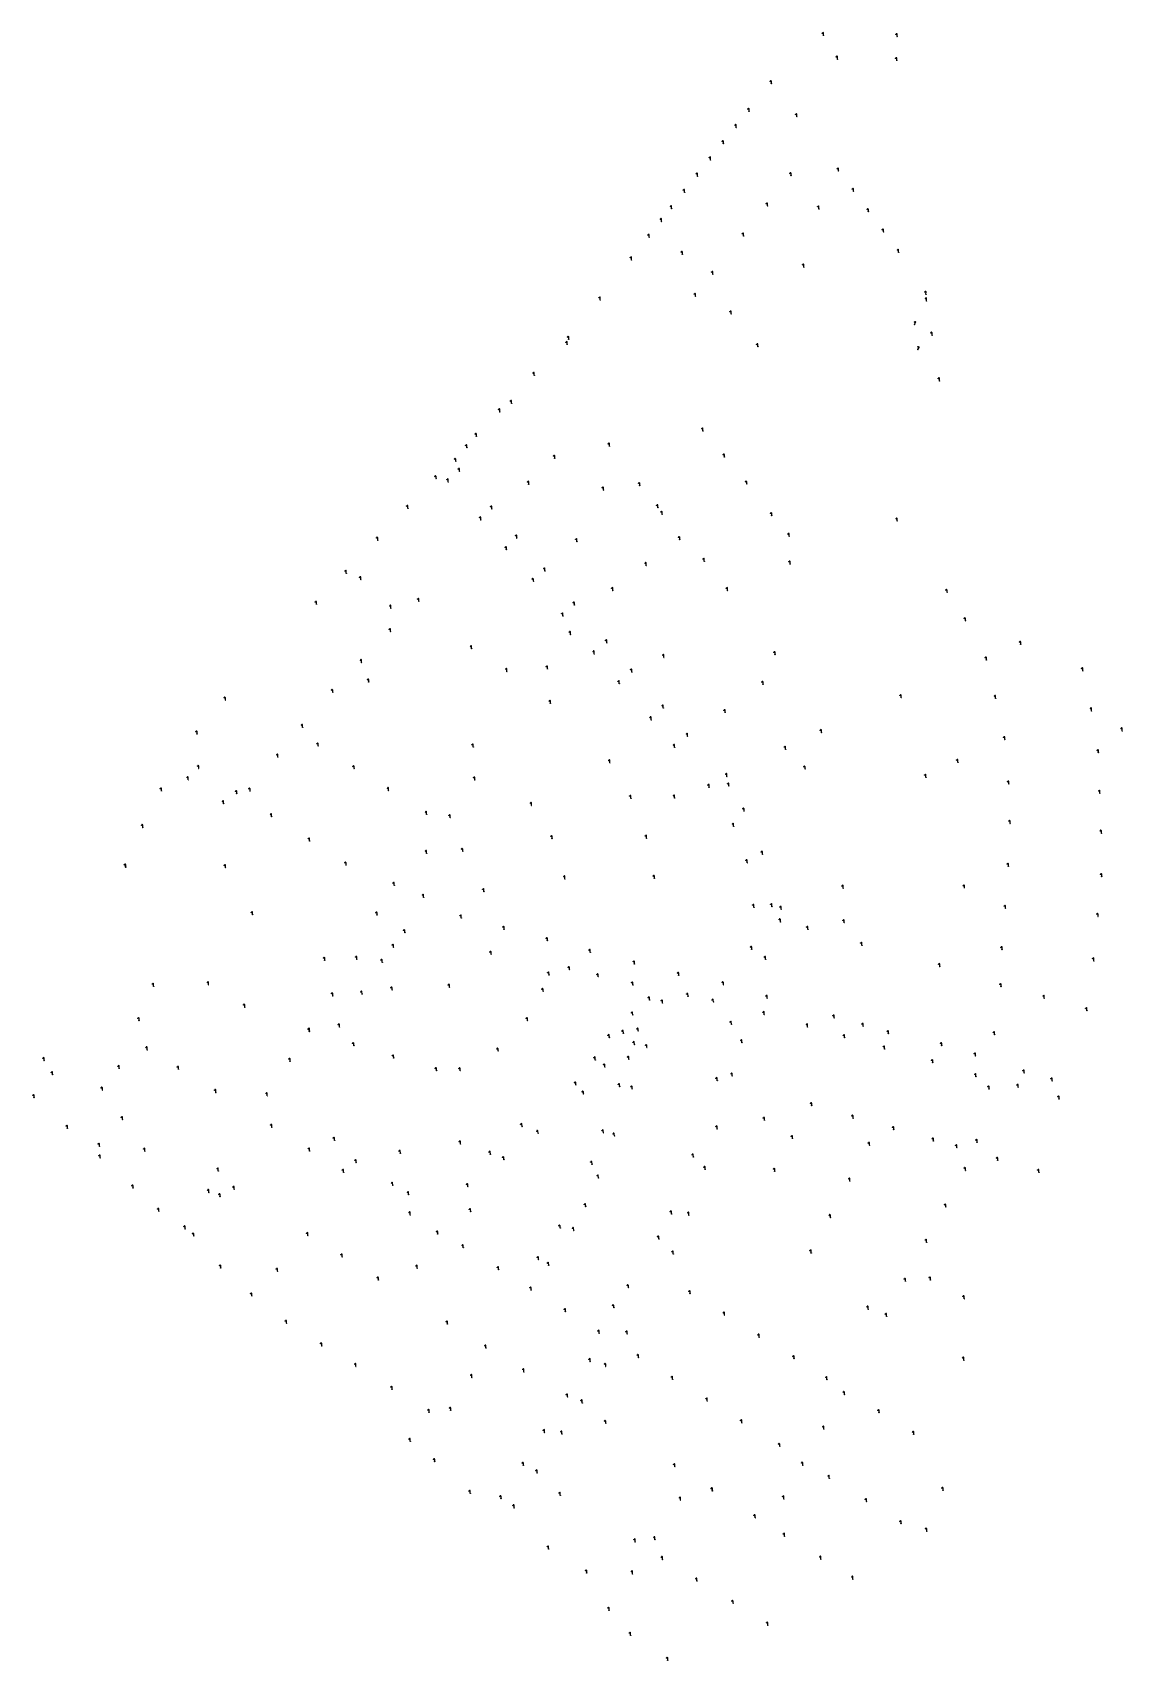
# Model space of a CAD drawing. Header units: millimetres. Extents: x 459902 to 460594, y 1408370 to 1409404.
import ezdxf

# ---------------------------------------------------------------- set-up
doc = ezdxf.new("R2010")
doc.units = ezdxf.units.MM
doc.layers.add('Lampadaire', color=2, linetype='Continuous')

# ---------------------------------------------------------------- blocks, each defined once
blk = doc.blocks.new('l003')
at = {"color": 0}
for points in [[(-0.855244, 1.462269), (-0.984837, 1.372556)], [(-0.830421, 1.422331), (-0.931041, 1.303495)], [(-0.792944, 1.396773), (-0.86024, 1.256612)], [(-0.752708, 1.388229), (-0.78082, 1.234594)], [(-0.700628, 1.399688), (-0.684459, 1.240974)], [(0, 0.1), (0, 1.5)]]:
    blk.add_lwpolyline(points, dxfattribs=at)
for centre, radius in [((-0.75, 1.5), 0.111803), ((0, 0), 0.1)]:
    blk.add_circle(centre, radius, dxfattribs=at)
blk.add_arc((-0.35, 1.55), 0.353553, 351.869898, 171.869898, dxfattribs=at)

msp = doc.modelspace()

# ---------------------------------------------------------------- block references
at = {"layer": 'Lampadaire'}
for p in [(460404.2, 1409401.8, 126.3), (460451, 1409401.1, 125.3), (460413.1, 1409386.8, 126.3), (460450.8, 1409385.8, 126.3), (460371.1, 1409371.2, 126.3), (460356.9, 1409353.7), (460387.3, 1409350.2, 126.3), (460348.8, 1409343.4), (460413.8, 1409315.7, 128), (460383.6, 1409312.8, 127.9), (460423.3, 1409302.8, 127.7), (460423.3, 1409302.8, 127.7), (460368.6, 1409293.5, 128.5), (460301.3, 1409283.7), (460401.3, 1409291.7, 130), (460353.4, 1409274.5, 129.5), (460314.5, 1409262.8, 127.4), (460391.7, 1409254.7, 131), (460333.9, 1409250.1, 130.6), (460469.7, 1409233.3, 130.3), (460345.5, 1409224.9, 132.9), (460473.2, 1409211.5, 131.3), (460362.5, 1409204.2, 134.6), (460477.9, 1409182.5, 132.4), (460158, 1409120.3), (460158, 1409120.3), (460158, 1409120.3), (460165.7, 1409118.3), (460165.7, 1409118.3), (460140.1, 1409101.5), (460186.4, 1409094.2), (460451.1, 1409093.4), (460120.9, 1409081.3), (460202.7, 1409075.3), (460100.9, 1409060.3), (460110.2, 1409056.2), (460219.8, 1409055.1), (460482.7, 1409048.1), (460082, 1409040.5), (460129.3, 1409038.1), (460147.1, 1409042.4), (460238.6, 1409033.2), (460494.4, 1409030.1), (460129, 1409023.2), (460243.4, 1409021.4), (460529.5, 1409015.1), (460110.7, 1409003.6), (460180.6, 1409012.4), (460258.5, 1409009.1), (460373.4, 1409008.6), (460507.7, 1409005.2), (460203, 1408997.9), (460228.8, 1408999.5), (460569, 1408998.3), (460092.3, 1408984.6), (460115.2, 1408991.2), (460274.4, 1408990.2), (460365.8, 1408989.7), (460024.1, 1408979.7), (460230.6, 1408977.7), (460302.4, 1408974.7), (460453.6, 1408981.2), (460513.6, 1408980.8), (460574.6, 1408972.9), (460073.2, 1408962.4), (460294.7, 1408967.2), (460341.7, 1408971.7), (460006.1, 1408958.2), (460317.8, 1408956.8), (460402.9, 1408959.1), (460519.4, 1408954.6), (460594.1, 1408960.2), (460057.5, 1408943.5), (460083.1, 1408950.5), (460181.6, 1408949.9), (460309.6, 1408949.7), (460380.1, 1408948.5), (460578.9, 1408946.4), (460007.2, 1408936.3), (460105.9, 1408936.1), (460268.5, 1408939.9), (460342.8, 1408931.2), (460392.5, 1408935.9), (460469.3, 1408930.7), (460489.6, 1408940.2), (459983.5, 1408922), (459983.5, 1408922), (459983.5, 1408922), (459983.5, 1408922), (459983.5, 1408922), (460000.5, 1408929.1), (460000.5, 1408929.1), (460000.5, 1408929.1), (460000.5, 1408929.1), (460000.5, 1408929.1), (460031.3, 1408920.3), (460031.3, 1408920.3), (460039.8, 1408921.9), (460127.8, 1408922.3), (460182.6, 1408929), (460331.5, 1408924.3), (460344.1, 1408925.1), (460522, 1408926.4), (460579.9, 1408920.6), (460023, 1408913.9), (460023, 1408913.9), (460023, 1408913.9), (460023, 1408913.9), (460023, 1408913.9), (460218.7, 1408912.8), (460281.8, 1408917.3), (460309.6, 1408917.5), (460053.5, 1408905.7), (460152, 1408907.2), (460167, 1408905), (460347.1, 1408899.6), (460353.7, 1408909.2), (460522.8, 1408901.4), (459971.6, 1408898.8), (459971.6, 1408898.8), (459971.6, 1408898.8), (459971.6, 1408898.8), (459971.6, 1408898.8), (460077.6, 1408890.3), (460231.7, 1408891.8), (460291.7, 1408892), (460580.8, 1408895.2), (460152, 1408882.4), (460174.9, 1408883.6), (460365.4, 1408881.8), (459960.7, 1408873.7), (459960.7, 1408873.7), (459960.7, 1408873.7), (459960.7, 1408873.7), (459960.7, 1408873.7), (459960.8, 1408873.6), (459960.8, 1408873.6), (459960.8, 1408873.6), (459960.8, 1408873.6), (459960.8, 1408873.6), (460024.2, 1408873.3), (460024.2, 1408873.3), (460024.2, 1408873.3), (460024.2, 1408873.3), (460100.8, 1408874.9), (460355.7, 1408876.4), (460521.7, 1408874.2), (460131.4, 1408862.1), (460188.4, 1408858.1), (460239.9, 1408866.2), (460296.7, 1408866.5), (460416.7, 1408860.2), (460493.8, 1408860.3), (460581, 1408867.6), (460150.1, 1408854.5), (460360, 1408848.1), (460371.4, 1408848.6), (460041.4, 1408843.4), (460041.4, 1408843.4), (460041.4, 1408843.4), (460041.4, 1408843.4), (460041.4, 1408843.4), (460120.5, 1408843.2), (460120.5, 1408843.2), (460120.5, 1408843.2), (460120.5, 1408843.2), (460120.5, 1408843.2), (460174, 1408841.4), (460376.8, 1408838.9), (460377.3, 1408846.8), (460417.4, 1408838.3), (460519.9, 1408847.4), (460578.7, 1408842.3), (460201.2, 1408834.2), (460201.2, 1408834.2), (460394.3, 1408834.1), (460228.7, 1408826.9), (460256, 1408819.5), (460358.6, 1408821.4), (460428.6, 1408824), (460517.7, 1408821.2), (460087.2, 1408814.5), (460087.2, 1408814.5), (460087.2, 1408814.5), (460087.2, 1408814.5), (460087.2, 1408814.5), (460107.6, 1408815.1), (460107.6, 1408815.1), (460107.6, 1408815.1), (460107.6, 1408815.1), (460107.6, 1408815.1), (460284, 1408812.2), (460367.4, 1408815.1), (460478.1, 1408810.5), (460576, 1408814.1), (459978.5, 1408798), (459978.5, 1408798), (459978.5, 1408798), (459978.5, 1408798), (459978.5, 1408798), (460013.4, 1408798.9), (460013.4, 1408798.9), (460013.4, 1408798.9), (460013.4, 1408798.9), (460013.4, 1408798.9), (460312.2, 1408804.9), (460340.6, 1408798.9), (460517, 1408797.8), (460092.3, 1408791.9), (460092.3, 1408791.9), (460092.3, 1408791.9), (460092.3, 1408791.9), (460092.3, 1408791.9), (460368.4, 1408790.3), (460544.5, 1408790.4), (459969.2, 1408776.2), (459969.2, 1408776.2), (459969.2, 1408776.2), (459969.2, 1408776.2), (459969.2, 1408776.2), (460036.4, 1408784.7), (460036.4, 1408784.7), (460036.4, 1408784.7), (460036.4, 1408784.7), (460036.4, 1408784.7), (460366.5, 1408780), (460411, 1408777.8, 47), (460571.6, 1408782.5), (460077.5, 1408769.2), (460077.5, 1408769.2), (460077.5, 1408769.2), (460077.5, 1408769.2), (460077.5, 1408769.2), (460077.6, 1408769.5), (460077.6, 1408769.5), (460077.6, 1408769.5), (460077.6, 1408769.5), (460077.6, 1408769.5), (460394.1, 1408772.2, 47), (460417.6, 1408765.4), (460429.4, 1408772.5), (460445.4, 1408767.9), (460512.9, 1408767.3), (459974.4, 1408757.6), (459974.4, 1408757.6), (459974.4, 1408757.6), (459974.4, 1408757.6), (459974.4, 1408757.6), (460352.4, 1408762.1), (460443, 1408758.2), (460479.3, 1408760.2, 47), (459908.9, 1408750.8), (459908.9, 1408750.8), (459908.9, 1408750.8), (459908.9, 1408750.8), (459908.9, 1408750.8), (459956.6, 1408745.7), (459956.6, 1408745.7), (459956.6, 1408745.7), (459956.6, 1408745.7), (459956.6, 1408745.7), (459994.3, 1408745.2), (459994.3, 1408745.2), (459994.3, 1408745.2), (459994.3, 1408745.2), (459994.3, 1408745.2), (460065.2, 1408750.3), (460065.2, 1408750.3), (460065.2, 1408750.3), (460065.2, 1408750.3), (460065.2, 1408750.3), (460473.6, 1408749.5, 47), (460473.6, 1408749.5, 47), (460473.6, 1408749.5, 47), (460473.6, 1408749.5, 47), (460473.6, 1408749.5, 47), (460473.6, 1408749.5, 47), (460473.6, 1408749.5, 47), (460473.6, 1408749.5, 47), (460473.6, 1408749.5, 47), (460473.6, 1408749.5, 47), (460473.6, 1408749.5, 47), (460473.6, 1408749.5, 47), (460473.6, 1408749.5, 47), (460473.6, 1408749.5, 47), (460473.6, 1408749.5, 47), (460473.6, 1408749.5, 47), (460473.6, 1408749.5, 47), (460473.6, 1408749.5, 47), (460473.6, 1408749.5, 47), (460473.6, 1408749.5, 47), (460473.6, 1408749.5, 47), (460500.8, 1408753.7, 47), (459914.3, 1408741.8), (459914.3, 1408741.8), (459914.3, 1408741.8), (459914.3, 1408741.8), (459914.3, 1408741.8), (460346.2, 1408740.9), (460501.1, 1408740.6, 47), (460531.7, 1408742.9), (460549.5, 1408737.8), (459902.5, 1408727.3), (459902.5, 1408727.3), (459902.5, 1408727.3), (459902.5, 1408727.3), (459902.5, 1408727.3), (459945.9, 1408732), (459945.9, 1408732), (459945.9, 1408732), (459945.9, 1408732), (459945.9, 1408732), (460018, 1408730.5), (460018, 1408730.5), (460018, 1408730.5), (460018, 1408730.5), (460018, 1408730.5), (460018.1, 1408730.5), (460018.1, 1408730.5), (460018.1, 1408730.5), (460018.1, 1408730.5), (460018.1, 1408730.5), (460050.7, 1408728.4), (460050.7, 1408728.4), (460050.7, 1408728.4), (460050.7, 1408728.4), (460050.7, 1408728.4), (460509.4, 1408732.8), (460527.9, 1408733.8), (460553.9, 1408726.4), (460396.7, 1408722.1), (460423, 1408714.2), (459923.7, 1408707.8), (459923.7, 1408707.8), (459923.7, 1408707.8), (459923.7, 1408707.8), (459923.7, 1408707.8), (459958.7, 1408713.2), (459958.7, 1408713.2), (459958.7, 1408713.2), (459958.7, 1408713.2), (459958.7, 1408713.2), (460053.6, 1408708.4, 150.5), (460336.6, 1408707.4, 1.1), (460366.7, 1408712.8, 0.7), (460448.8, 1408706.9), (459944, 1408696.4), (459944, 1408696.4), (459944, 1408696.4), (459944, 1408696.4), (459944, 1408696.4), (459972.9, 1408693.2), (459972.9, 1408693.2), (459972.9, 1408693.2), (459972.9, 1408693.2), (459972.9, 1408693.2), (460077.6, 1408693.4, 153.9), (460384.5, 1408701.2, 3.1), (460433.4, 1408696.9, 5.1), (460474, 1408699.7), (460489, 1408695.4), (460501.8, 1408698.9), (459944.5, 1408688.9), (459944.5, 1408688.9), (459944.5, 1408688.9), (459944.5, 1408688.9), (459944.5, 1408688.9), (460514.9, 1408687.4), (460019.6, 1408680.7), (460019.6, 1408680.7), (460019.6, 1408680.7), (460019.6, 1408680.7), (460019.6, 1408680.7), (460099.2, 1408679.8, 156.5), (460329, 1408681.6, 2.9), (460373.2, 1408680.5, 1.9), (460421, 1408674.2, 1.9), (460494.4, 1408681), (460541.1, 1408679.8), (459965.4, 1408669.8), (459965.4, 1408669.8), (459965.4, 1408669.8), (459965.4, 1408669.8), (459965.4, 1408669.8), (460013.6, 1408667), (460013.6, 1408667), (460013.6, 1408667), (460013.6, 1408667), (460013.6, 1408667), (460020.7, 1408664.3, 153.1), (460029.7, 1408669, 153.6), (460140.5, 1408665.7, -3.5), (459981.8, 1408655), (459981.8, 1408655), (459981.8, 1408655), (459981.8, 1408655), (459981.8, 1408655), (460141.6, 1408652.8, -2.6), (460318.7, 1408652.6, 162.6), (460481.9, 1408657.7), (459998.5, 1408643.9), (459998.5, 1408643.9), (459998.5, 1408643.9), (459998.5, 1408643.9), (459998.5, 1408643.9), (460408.6, 1408651.1, 3.7), (460004, 1408639.3, 154.8), (460076.5, 1408639.6, 209.1), (460159, 1408640.6, -1.6), (460175.3, 1408631.9, 161.5), (460469.7, 1408635.4), (460098.3, 1408626, 210.7), (460308.7, 1408627.9, 163.9), (460396.3, 1408628.6, 5.1), (460396.4, 1408628.6, 5.3), (460021.1, 1408619.1, 207.8), (460057.2, 1408616.9, 210), (460121.3, 1408611.4, -0.4), (460146, 1408618.9, -0.5), (460197.7, 1408618, 162.3), (460456.3, 1408610.5, 158.5), (460472.1, 1408611.5, 2.1), (460040.9, 1408601.2, 210.8), (460218.4, 1408605, 163.6), (460319.4, 1408602.8, 165), (460493.6, 1408599.5, 150.9), (460240.2, 1408591.3, 164.7), (460432.6, 1408592.9, 160.2), (460062.9, 1408583.9, 211.8), (460165.2, 1408583.5, -1), (460341.3, 1408589.1, 165.1), (460444.3, 1408588.3, 160.5), (460085.3, 1408569.6, 212), (460261.6, 1408577.6, 166.7), (460279.4, 1408577.1, 167.3), (460363.3, 1408575.1, 166.9), (460189.7, 1408568.2, 0), (460255.9, 1408559.6, 167.5), (460286.6, 1408562.2, 216.2), (460385.5, 1408561.5, 4), (460493.4, 1408560.5, -0.2), (460107.1, 1408556.5, 160.6), (460180.8, 1408549.5, 0.7), (460213.8, 1408553.1, 166.9), (460265.8, 1408556.5, 216), (460308.3, 1408548.4, 217.6), (460406.4, 1408548.2, -3.5), (460130, 1408542, 161.1), (460417.5, 1408538.7, -4), (460153.5, 1408527.4, 0.6), (460167.3, 1408528.6, 1), (460241.5, 1408537.1, 168.3), (460250.9, 1408533.4, 168.4), (460250.9, 1408533.3, 216.7), (460330.3, 1408534.6, 218.7), (460439.5, 1408527.2, 3.5), (460265.8, 1408520.3, 218.2), (460352.3, 1408520.7, 218.7), (460141.6, 1408508.9, 214.4), (460226.9, 1408514.5, 217.5), (460238, 1408513.6, 217.5), (460404.5, 1408516.7, -1), (460461.5, 1408513.4, 1.2), (460376.4, 1408505.7, 217.6), (460157.1, 1408496, 215.6), (460213.5, 1408493.7, 218.1), (460222.2, 1408488.9, 218.3), (460309.8, 1408492.8, 218.7), (460391, 1408493.8, 216.8), (460179.7, 1408475.9, 217.4), (460333.6, 1408477.4, 220.1), (460333.6, 1408477.6, 218.1), (460407.9, 1408485.5, 215.2), (460480.2, 1408477.8, 0.4), (460199.3, 1408472.5, 218.6), (460207.6, 1408466.7, 220.5), (460236.9, 1408474.7, 219.6), (460313.4, 1408471.6, 218.2), (460379, 1408472.4, 217.3), (460431.5, 1408470.6, 212.2), (460360.8, 1408460.4, 216.4), (460453.5, 1408456.7, 208.8), (460284.5, 1408445.1, 218.6), (460297.1, 1408446.5, 218.9), (460379.4, 1408448.7, 215.4), (460469.8, 1408451.9, 0), (460229.5, 1408440.6, 221.2), (460402.6, 1408434.1, 211.5), (460253.7, 1408425.4, 218.1), (460282.9, 1408424.8, 217.3), (460301.9, 1408433.9, 217.2), (460323.8, 1408420.2, 214.1), (460422.9, 1408421.4, 208.2), (460346.7, 1408406, 210.9), (460267.9, 1408401.7, 215.2), (460281.6, 1408385.8, 213), (460368.8, 1408392.2, 207.5), (460305.2, 1408369.9, 208.7)]:
    msp.add_blockref('l003', p, dxfattribs=at)
for p, rotation in [((460340.6, 1409333.1), 359.9340023999888), ((460332.4, 1409322.8), 359.9340023999888), ((460324.1, 1409312.5), 359.8308740517761), ((460315.9, 1409302.2), 359.8308740517761), ((460307.7, 1409291.9), 359.8308740517761), ((460432.7, 1409289.9, 127.7), 359.886212570846), ((460442.3, 1409277, 127.7), 0.1815912380755396), ((460451.9, 1409264.2, 127.7), 0.227840195259755), ((460469.3, 1409237.4, 127.7), 356.6679518849393), ((460462, 1409218.2, 127.7), 331.4585011667745), ((460464.2, 1409202.4, 127.7), 331.6859772975001)]:
    msp.add_blockref('l003', p, dxfattribs=dict(at, rotation=rotation))
at = {"layer": 'Lampadaire', "zscale": 2.5}
for p in [(460293.4, 1409273.6), (460293.4, 1409273.6), (460282.2, 1409259.3), (460282.2, 1409259.3), (460262.3, 1409233.9), (460262.3, 1409233.9), (460322.9, 1409236.1), (460322.9, 1409236.1), (460241.3, 1409205.5), (460242.3, 1409208.9), (460242.3, 1409208.9), (460220.4, 1409186), (460220.4, 1409186), (460206, 1409168.2), (460198.5, 1409162.8), (460198.5, 1409162.8), (460327.6, 1409150.7), (460327.6, 1409150.7), (460177.6, 1409140), (460183.6, 1409147.2), (460183.6, 1409147.2), (460268.2, 1409141), (460268.2, 1409141), (460170.5, 1409131.3), (460233.4, 1409133.3), (460233.4, 1409133.3), (460341.2, 1409134.1), (460341.2, 1409134.1), (460172.9, 1409125), (460172.9, 1409125), (460216.9, 1409116.8), (460216.9, 1409116.8), (460355.4, 1409116.9), (460355.4, 1409116.9), (460264.4, 1409113.1), (460264.4, 1409113.1), (460287.4, 1409116), (460287.4, 1409116), (460193.4, 1409101.1), (460193.4, 1409101.1), (460299, 1409101.9), (460299, 1409101.9), (460301.6, 1409097.8), (460301.6, 1409097.8), (460371.3, 1409096.9), (460371.3, 1409096.9), (460209.3, 1409082.6), (460209.3, 1409082.6), (460247.5, 1409080.4), (460247.5, 1409080.4), (460312.8, 1409081.7), (460312.8, 1409081.7), (460382.4, 1409083.7), (460382.4, 1409083.7), (460291.6, 1409065.2), (460291.6, 1409065.2), (460328.4, 1409067.9), (460328.4, 1409067.9), (460383, 1409066.1), (460383, 1409066.1), (460227.2, 1409061.8), (460227.2, 1409061.8), (460270.3, 1409049.3), (460270.3, 1409049.3), (460343.2, 1409049.3), (460343.2, 1409049.3), (460245.9, 1409040.1), (460245.9, 1409040.1), (460266.5, 1409016.1), (460266.5, 1409016.1), (460302.8, 1409006.8), (460302.8, 1409006.8), (460282.4, 1408997.5), (460282.4, 1408997.5)]:
    msp.add_blockref('l003', p, dxfattribs=at)
at = {"layer": 'Lampadaire', "zscale": 1.506653412344312, "rotation": 3.759684865329535}
for p in [(460138.2, 1408832.1), (460131, 1408822.8, 145.1), (460193, 1408818.3, 145.1), (460123.8, 1408813.2, 145.1), (460242.8, 1408808.5, 145.1), (460166.6, 1408797.4, 145.1), (460229.8, 1408805.2, 145.1), (460261.1, 1408804, 145.1), (460283.1, 1408798.8, 145.1), (460111, 1408793, 145.1), (460130.1, 1408795.6, 145.1), (460226.1, 1408794.7, 145.1), (460293.7, 1408789.3, 145.1), (460301.9, 1408787.4, 145.1), (460318.1, 1408791.6, 145.1), (460334.2, 1408787.9, 145.1), (460216.1, 1408776.2, 145.1), (460283, 1408779.7, 145.1), (460096.7, 1408772.2, 145.1), (460268.1, 1408765.4, 145.1), (460277, 1408768.1, 145.1), (460286.5, 1408769.5, 145.1), (460345.7, 1408773.9, 145.1), (460105.8, 1408760.3, 145.1), (460197.5, 1408756.8, 145.1), (460284, 1408761, 145.1), (460292, 1408759.1, 145.1), (460131.1, 1408752.5, 145.1), (460158.3, 1408744.4, 145.1), (460173.4, 1408744.3, 145.1), (460259.2, 1408751.2, 145.1), (460265.3, 1408746.8, 145.1), (460280.5, 1408751.6, 145.1), (460246.8, 1408735.3, 145.1), (460274.7, 1408734.2, 145.1), (460336.7, 1408738.1, 145.1), (460251.7, 1408729.5, 145.1), (460282.6, 1408732.8, 145.1), (460212.6, 1408708.9, 145.1), (460222.8, 1408704.5, 145.1), (460264.3, 1408704.9, 145.1), (460093.5, 1408700.2, 145.1), (460173.6, 1408697.9, 145.1), (460271.3, 1408702.8, 145.1), (460107.2, 1408686, 145.1), (460135.3, 1408691.9, 145.1), (460192.5, 1408691.3, 145.1), (460201.1, 1408687.9, 145.1), (460257.1, 1408684.9, 145.1), (460321.5, 1408689.5, 145.1), (460261.2, 1408676.3, 145.1), (460130.5, 1408671.6, 76.5), (460178.2, 1408670.7, 145.1), (460180, 1408654.8, 145.1), (460253.1, 1408658, 145.1), (460307.7, 1408653.4, 145.1), (460236.9, 1408644.4), (460245.5, 1408642.9, 145.1), (460299.6, 1408637.5, 145.1), (460223.1, 1408624.4, 145.1), (460229.6, 1408620.8, 145.1), (460280.3, 1408606.5, 145.1), (460271, 1408593.8, 145.1)]:
    msp.add_blockref('l003', p, dxfattribs=at)

doc.saveas('drawing.dxf')
